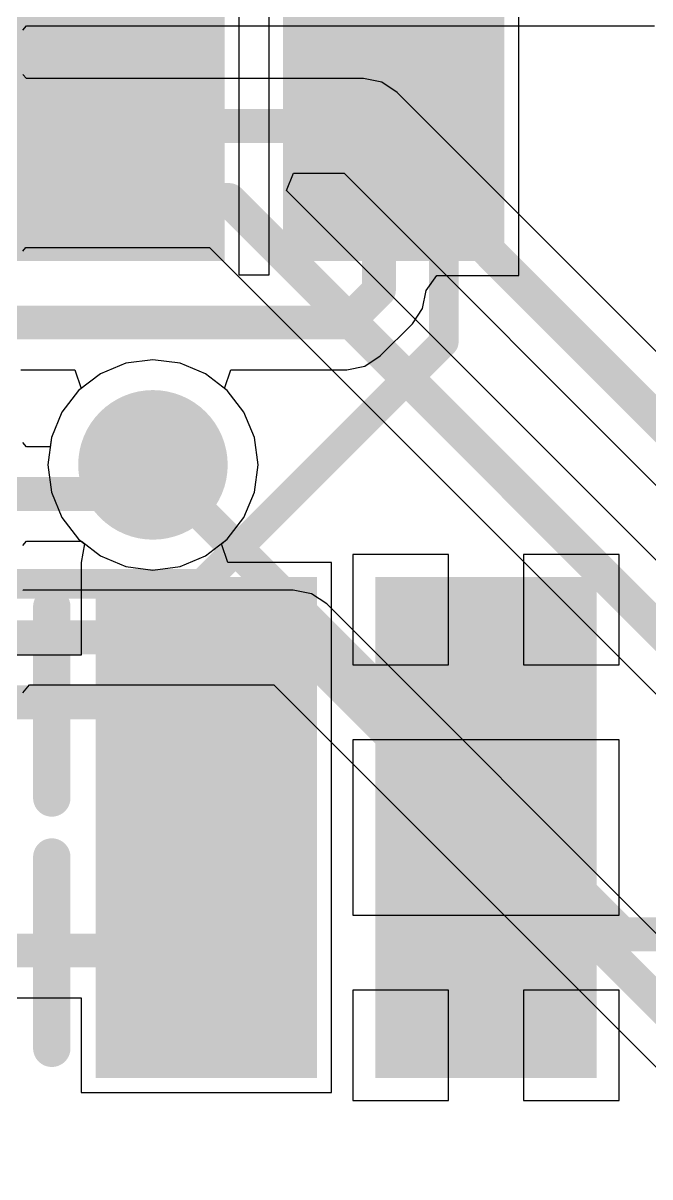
# Model space of a CAD drawing. Header units: millimetres. Extents: x 0 to 7.44, y -3.03 to 0.
# Drawn here: x 2.075 to 2.2427, y -1.848 to -1.5394 of the extents above; entities that cross this region are included whole.
import ezdxf

# ---------------------------------------------------------------- set-up
doc = ezdxf.new("R2010")
doc.units = ezdxf.units.MM
doc.header["$MEASUREMENT"] = 0
for name, color, linetype in [('BottomLayer', 5, 'Continuous'), ('BottomOverlay', 54, 'Continuous'), ('BottomPaste', 16, 'Continuous'), ('BottomSolder', 6, 'Continuous'), ('MidLayer1', 16, 'Continuous'), ('MidLayer2', 76, 'Continuous'), ('MultiLayer', 9, 'Continuous'), ('TopLayer', 1, 'Continuous'), ('ViaHoleLayer', 16, 'Continuous')]:
    doc.layers.add(name, color=color, linetype=linetype)

# ---------------------------------------------------------------- blocks, each defined once
blk = doc.blocks.new('RES_0805_B_115')
at = {"layer": 'BottomLayer'}
for points in [[(-0.0629921, -0.0295275), (-0.0118111, -0.0295275), (-0.0629921, 0.0295275), (-0.0118111, 0.0295275)], [(0.0118111, -0.0295275), (0.0629921, -0.0295275), (0.0118111, 0.0295275), (0.0629921, 0.0295275)]]:
    blk.add_solid(points, dxfattribs=at)
at = {"layer": 'BottomPaste'}
for points in [[(-0.0629921, -0.0295275), (-0.0118111, -0.0295275), (-0.0629921, 0.0295275), (-0.0118111, 0.0295275)], [(0.0118111, -0.0295275), (0.0629921, -0.0295275), (0.0118111, 0.0295275), (0.0629921, 0.0295275)]]:
    blk.add_solid(points, dxfattribs=at)
at = {"layer": 'BottomSolder'}
for points in [[(-0.0669921, -0.0335275), (-0.0078111, -0.0335275), (-0.0669921, 0.0335275), (-0.0078111, 0.0335275)], [(0.0078111, -0.0335275), (0.0669921, -0.0335275), (0.0078111, 0.0335275), (0.0669921, 0.0335275)]]:
    blk.add_solid(points, dxfattribs=at)
blk = doc.blocks.new('CAP_0805_B_164')
at = {"layer": 'BottomLayer'}
for points in [[(-0.0551062, -0.0295275), (-0.0039252, -0.0295275), (-0.0551062, 0.0295275), (-0.0039252, 0.0295275)], [(0.0196969, -0.0295275), (0.0708779, -0.0295275), (0.0196969, 0.0295275), (0.0708779, 0.0295275)]]:
    blk.add_solid(points, dxfattribs=at)
at = {"layer": 'BottomOverlay', "const_width": 0.01}
blk.add_lwpolyline([(-0.070878, -0.0255709), (-0.070878, 0.0255709)], dxfattribs=at)
at = {"layer": 'BottomOverlay', "const_width": 0.005}
for points in [[(-0.073378, 0.0255709, 1), (-0.068378, 0.0255709, 1)], [(-0.073378, -0.0255709, 1), (-0.068378, -0.0255709, 1)]]:
    blk.add_lwpolyline(points, format="xyb", close=True, dxfattribs=at)
at = {"layer": 'BottomPaste'}
for points in [[(-0.0551062, -0.0295275), (-0.0039252, -0.0295275), (-0.0551062, 0.0295275), (-0.0039252, 0.0295275)], [(0.0196969, -0.0295275), (0.0708779, -0.0295275), (0.0196969, 0.0295275), (0.0708779, 0.0295275)]]:
    blk.add_solid(points, dxfattribs=at)
at = {"layer": 'BottomSolder'}
for points in [[(-0.0591062, -0.0335275), (7.48e-05, -0.0335275), (-0.0591062, 0.0335275), (7.48e-05, 0.0335275)], [(0.0156969, -0.0335275), (0.0748779, -0.0335275), (0.0156969, 0.0335275), (0.0748779, 0.0335275)]]:
    blk.add_solid(points, dxfattribs=at)
blk = doc.blocks.new('CAP_0805_B_165')
at = {"layer": 'BottomLayer'}
for points in [[(-0.0551062, -0.0295275), (-0.0039252, -0.0295275), (-0.0551062, 0.0295275), (-0.0039252, 0.0295275)], [(0.0196969, -0.0295275), (0.0708779, -0.0295275), (0.0196969, 0.0295275), (0.0708779, 0.0295275)]]:
    blk.add_solid(points, dxfattribs=at)
at = {"layer": 'BottomOverlay', "const_width": 0.01}
blk.add_lwpolyline([(-0.070878, -0.0255709), (-0.070878, 0.0255709)], dxfattribs=at)
at = {"layer": 'BottomOverlay', "const_width": 0.005}
for points in [[(-0.073378, 0.0255709, 1), (-0.068378, 0.0255709, 1)], [(-0.073378, -0.0255709, 1), (-0.068378, -0.0255709, 1)]]:
    blk.add_lwpolyline(points, format="xyb", close=True, dxfattribs=at)
at = {"layer": 'BottomPaste'}
for points in [[(-0.0551062, -0.0295275), (-0.0039252, -0.0295275), (-0.0551062, 0.0295275), (-0.0039252, 0.0295275)], [(0.0196969, -0.0295275), (0.0708779, -0.0295275), (0.0196969, 0.0295275), (0.0708779, 0.0295275)]]:
    blk.add_solid(points, dxfattribs=at)
at = {"layer": 'BottomSolder'}
for points in [[(-0.0591062, -0.0335275), (7.48e-05, -0.0335275), (-0.0591062, 0.0335275), (7.48e-05, 0.0335275)], [(0.0156969, -0.0335275), (0.0748779, -0.0335275), (0.0156969, 0.0335275), (0.0748779, 0.0335275)]]:
    blk.add_solid(points, dxfattribs=at)

msp = doc.modelspace()

# ---------------------------------------------------------------- linework, layer by layer
at = {"layer": 'BottomLayer'}
for p, q in [((2.1328346, -1.6068437), (2.1328346, -1.5321064)), ((2.1407088, -1.5321064), (2.1407088, -1.6068437)), ((2.2076378, -1.6069094), (2.2076378, -1.5321064)), ((2.1407088, -1.6068437), (2.1328346, -1.6068437)), ((2.1828532, -1.6109058), (2.1857387, -1.6069094)), ((2.1857387, -1.6069094), (2.2076378, -1.6069094)), ((2.1818907, -1.6157444), (2.1828532, -1.6109058)), ((2.1791497, -1.6198467), (2.1818907, -1.6157444)), ((2.170567, -1.6284293), (2.1791497, -1.6198467)), ((2.1664648, -1.6311702), (2.170567, -1.6284293)), ((2.161626, -1.6321327), (2.1664648, -1.6311702)), ((2.0743653, -1.6321327), (2.0888868, -1.6321327)), ((2.0888868, -1.6321327), (2.090584, -1.6371327)), ((2.12892, -1.6371327), (2.1306172, -1.6321327)), ((2.1306172, -1.6321327), (2.161626, -1.6321327)), ((2.089872, -1.6376791), (2.0854041, -1.6435019)), ((2.090584, -1.6371327), (2.089872, -1.6376791)), ((2.129632, -1.6376791), (2.12892, -1.6371327)), ((2.1340999, -1.6435019), (2.129632, -1.6376791)), ((2.0854041, -1.6435019), (2.0825955, -1.6502825)), ((2.1369085, -1.6502825), (2.1340999, -1.6435019)), ((2.0825955, -1.6502825), (2.0816375, -1.6575591)), ((2.1378665, -1.6575591), (2.1369085, -1.6502825)), ((2.0816375, -1.6575591), (2.0825955, -1.6648357)), ((2.1369085, -1.6648357), (2.1378665, -1.6575591)), ((2.0825955, -1.6648357), (2.0854041, -1.6716163)), ((2.1340999, -1.6716163), (2.1369085, -1.6648357)), ((2.0854041, -1.6716163), (2.089872, -1.6774391)), ((2.129632, -1.6774391), (2.1340999, -1.6716163)), ((2.089872, -1.6774391), (2.0914549, -1.6786537)), ((2.1280491, -1.6786537), (2.129632, -1.6774391)), ((2.0914549, -1.6786537), (2.0905827, -1.6836538)), ((2.1297464, -1.6836537), (2.1280491, -1.6786537)), ((2.0905827, -1.6836538), (2.0905828, -1.6836538)), ((2.0905828, -1.6836538), (2.0905828, -1.7084107)), ((2.1575118, -1.6836537), (2.1297464, -1.6836537)), ((2.1575118, -1.7584567), (2.1575118, -1.6836537)), ((2.1888504, -1.6815277), (2.1632599, -1.6815277)), ((2.1632599, -1.6815277), (2.1632599, -1.7110552)), ((2.1888504, -1.7110552), (2.1888504, -1.6815277)), ((2.2344409, -1.6815277), (2.2088504, -1.6815277)), ((2.2088504, -1.6815277), (2.2088504, -1.7110552)), ((2.2344409, -1.7110552), (2.2344409, -1.6815277)), ((2.0905828, -1.7084107), (1.9797323, -1.7084107)), ((2.1632599, -1.7110552), (2.1888504, -1.7110552)), ((2.2088504, -1.7110552), (2.2344409, -1.7110552)), ((2.2344409, -1.7310552), (2.1632599, -1.7310552)), ((2.1632599, -1.7310552), (2.1632599, -1.7605827)), ((2.2344409, -1.7605827), (2.2344409, -1.7310552)), ((2.1575118, -1.8253858), (2.1575118, -1.7584567)), ((2.1632599, -1.7605827), (2.1632599, -1.7779843)), ((2.2344409, -1.7779843), (2.2344409, -1.7605827)), ((2.1632599, -1.7779843), (2.2344409, -1.7779843)), ((2.1888504, -1.7979843), (2.1632599, -1.7979843)), ((2.1632599, -1.7979843), (2.1632599, -1.8275118)), ((2.1888504, -1.8275118), (2.1888504, -1.7979843)), ((2.2344409, -1.7979843), (2.2088504, -1.7979843)), ((2.2088504, -1.7979843), (2.2088504, -1.8275118)), ((2.2344409, -1.8275118), (2.2344409, -1.7979843)), ((1.9895001, -1.8000461), (2.0905828, -1.8000461)), ((2.0905828, -1.8000461), (2.0905828, -1.8253858)), ((2.0905828, -1.8253858), (2.1575118, -1.8253858)), ((2.1632599, -1.8275118), (2.1888504, -1.8275118)), ((2.2088504, -1.8275118), (2.2344409, -1.8275118))]:
    msp.add_line(p, q, dxfattribs=at)
for points, const_width in [([(2.0993701, -1.5695079), (2.0993701, -1.4789567)], 0.019685), ([(2.1702087, -1.5734725), (2.1741733, -1.5695079)], 0.0090551), ([(2.1702087, -1.6109056), (2.1702087, -1.5734725)], 0.0090551), ([(2.161626, -1.6194882), (2.1702087, -1.6109056)], 0.0090551), ([(2.0704331, -1.6194882), (2.161626, -1.6194882)], 0.0090551), ([(1.9797323, -1.7210552), (2.1240473, -1.7210552)], 0.0090551), ([(1.964567, -1.7874016), (2.1234646, -1.7874016)], 0.0090551), ([(2.1234646, -1.7874016), (2.1240473, -1.7879843)], 0.0090551)]:
    msp.add_lwpolyline(points, dxfattribs=dict(at, const_width=const_width))
for points, const_width in [([(2.0944489, -1.5695079, 1), (2.1042913, -1.5695079, 1)], 0.0098425), ([(2.1719095, -1.5695079, 1), (2.1764371, -1.5695079, 1)], 0.0045275), ([(2.1679449, -1.5734725, 1), (2.1724725, -1.5734725, 1)], 0.0045275), ([(2.1679449, -1.5734725, 1), (2.1724725, -1.5734725, 1)], 0.0045275), ([(2.1679449, -1.6109056, 1), (2.1724725, -1.6109056, 1)], 0.0045275), ([(2.1679449, -1.6109056, 1), (2.1724725, -1.6109056, 1)], 0.0045275), ([(2.1593622, -1.6194882, 1), (2.1638898, -1.6194882, 1)], 0.0045275), ([(2.1593622, -1.6194882, 1), (2.1638898, -1.6194882, 1)], 0.0045275), ([(2.099752, -1.6575591, 1), (2.119752, -1.6575591, 1)], 0.02), ([(2.1217835, -1.7210552, 1), (2.1263111, -1.7210552, 1)], 0.0045275), ([(2.1212008, -1.7874016, 1), (2.1257284, -1.7874016, 1)], 0.0045275), ([(2.1212008, -1.7874016, 1), (2.1257284, -1.7874016, 1)], 0.0045275), ([(2.1217835, -1.7879843, 1), (2.1263111, -1.7879843, 1)], 0.0045275)]:
    msp.add_lwpolyline(points, format="xyb", close=True, dxfattribs=dict(at, const_width=const_width))
at = {"layer": 'MidLayer1', "const_width": 0.007874}
for points in [[(2.1875749, -1.6247237), (2.1875749, -1.4891765)], [(2.1229285, -1.6893701), (2.1875749, -1.6247237)], [(1.5721424, -1.6893701), (2.1229285, -1.6893701)]]:
    msp.add_lwpolyline(points, dxfattribs=at)
at = {"layer": 'MidLayer1'}
for points, const_width in [([(2.1856064, -1.6247237, 1), (2.1895434, -1.6247237, 1)], 0.003937), ([(2.1856064, -1.6247237, 1), (2.1895434, -1.6247237, 1)], 0.003937), ([(2.099752, -1.6575591, 1), (2.119752, -1.6575591, 1)], 0.02), ([(2.12096, -1.6893701, 1), (2.124897, -1.6893701, 1)], 0.003937), ([(2.12096, -1.6893701, 1), (2.124897, -1.6893701, 1)], 0.003937)]:
    msp.add_lwpolyline(points, format="xyb", close=True, dxfattribs=dict(at, const_width=const_width))
at = {"layer": 'MidLayer2'}
for points, const_width in [([(2.099752, -1.6575591, 1), (2.119752, -1.6575591, 1)], 0.02), ([(2.1074882, -1.6575591, 1), (2.1120158, -1.6575591, 1)], 0.0045275), ([(2.2330118, -1.7830827, 1), (2.2375394, -1.7830827, 1)], 0.0045275), ([(2.2330118, -1.7830827, 1), (2.2375394, -1.7830827, 1)], 0.0045275)]:
    msp.add_lwpolyline(points, format="xyb", close=True, dxfattribs=dict(at, const_width=const_width))
at = {"layer": 'MidLayer2', "const_width": 0.0090551}
for points in [[(2.109752, -1.6575591), (2.2352756, -1.7830827)], [(2.2352756, -1.7830827), (2.4477087, -1.7830827)]]:
    msp.add_lwpolyline(points, dxfattribs=at)
at = {"layer": 'MultiLayer', "const_width": 0.02}
msp.add_lwpolyline([(2.099752, -1.6575591, 1), (2.119752, -1.6575591, 1)], format="xyb", close=True, dxfattribs=at)
at = {"layer": 'TopLayer'}
for p, q in [((2.0749575, -1.5413388), (2.0758891, -1.5402036)), ((2.0758891, -1.5402036), (2.2438946, -1.5402036)), ((2.075889, -1.5542847), (2.0749575, -1.5531496)), ((2.1661063, -1.5542847), (2.075889, -1.5542847)), ((2.1709451, -1.5552472), (2.1661063, -1.5542847)), ((2.1750472, -1.5579881), (2.1709451, -1.5552472)), ((2.3489461, -1.7318831), (2.1750472, -1.5579881)), ((2.145461, -1.5841931), (2.1473745, -1.5795737)), ((2.1473745, -1.5795737), (2.1608689, -1.5795737)), ((2.1608689, -1.5795737), (2.3347678, -1.7534687)), ((2.420378, -1.8591063), (2.145461, -1.5841931)), ((2.0749575, -1.6003939), (2.0757792, -1.5993926)), ((2.0757792, -1.5993926), (2.1248965, -1.5993926)), ((2.1248965, -1.5993926), (2.3987925, -1.873285)), ((2.1024754, -1.6304026), (2.0956947, -1.6332112)), ((2.109752, -1.6294446), (2.1024754, -1.6304026)), ((2.1170286, -1.6304026), (2.109752, -1.6294446)), ((2.1238093, -1.6332112), (2.1170286, -1.6304026)), ((2.0956947, -1.6332112), (2.089872, -1.6376791)), ((2.129632, -1.6376791), (2.1238093, -1.6332112)), ((2.089872, -1.6376791), (2.0854041, -1.6435019)), ((2.1340999, -1.6435019), (2.129632, -1.6376791)), ((2.0854041, -1.6435019), (2.0825955, -1.6502825)), ((2.1369085, -1.6502825), (2.1340999, -1.6435019)), ((2.0825955, -1.6502825), (2.0822759, -1.6527099)), ((2.1378665, -1.6575591), (2.1369085, -1.6502825)), ((2.075889, -1.6527099), (2.0749575, -1.6515748)), ((2.0822759, -1.6527099), (2.075889, -1.6527099)), ((2.1369085, -1.6648357), (2.1378665, -1.6575591)), ((2.1340999, -1.6716163), (2.1369085, -1.6648357)), ((2.129632, -1.6774391), (2.1340999, -1.6716163)), ((2.0749575, -1.6791341), (2.0758891, -1.6779989)), ((2.0758891, -1.6779989), (2.0906015, -1.6779989)), ((2.0906015, -1.6779989), (2.0956947, -1.681907)), ((2.1238093, -1.681907), (2.129632, -1.6774391)), ((2.0956947, -1.681907), (2.1024754, -1.6847156)), ((2.1170286, -1.6847156), (2.1238093, -1.681907)), ((2.1024754, -1.6847156), (2.109752, -1.6856736)), ((2.109752, -1.6856736), (2.1170286, -1.6847156)), ((2.0750425, -1.6910485), (2.0749575, -1.6909449)), ((2.1473032, -1.6910485), (2.0750425, -1.6910485)), ((2.1521421, -1.692011), (2.1473032, -1.6910485)), ((2.1562442, -1.694752), (2.1521421, -1.692011)), ((2.3448584, -1.8833662), (2.1562442, -1.694752)), ((2.0749575, -1.7185041), (2.0767356, -1.7163375)), ((2.0767356, -1.7163375), (2.1420657, -1.7163375)), ((2.1420657, -1.7163375), (2.341752, -1.9160238))]:
    msp.add_line(p, q, dxfattribs=at)
at = {"layer": 'TopLayer', "const_width": 0.0090551}
for points in [[(2.0354331, -1.5669292), (2.1661063, -1.5669292)], [(2.1661063, -1.5669292), (2.3437087, -1.7445276)], [(2.035567, -1.5867481), (2.1301339, -1.5867481)], [(2.1301339, -1.5867481), (2.411437, -1.8680473)], [(2.1019528, -1.6653544), (2.109752, -1.6575591)], [(2.0354331, -1.6653544), (2.1019528, -1.6653544)], [(2.0364646, -1.703693), (2.1473032, -1.703693)], [(2.1473032, -1.703693), (2.361437, -1.9178268)]]:
    msp.add_lwpolyline(points, dxfattribs=at)
at = {"layer": 'TopLayer'}
for points, const_width in [([(2.1638425, -1.5669292, 1), (2.1683701, -1.5669292, 1)], 0.0045275), ([(2.1638425, -1.5669292, 1), (2.1683701, -1.5669292, 1)], 0.0045275), ([(2.1278701, -1.5867481, 1), (2.1323977, -1.5867481, 1)], 0.0045275), ([(2.1278701, -1.5867481, 1), (2.1323977, -1.5867481, 1)], 0.0045275), ([(2.099752, -1.6575591, 1), (2.119752, -1.6575591, 1)], 0.02), ([(2.1074882, -1.6575591, 1), (2.1120158, -1.6575591, 1)], 0.0045275), ([(2.099689, -1.6653544, 1), (2.1042166, -1.6653544, 1)], 0.0045275), ([(2.099689, -1.6653544, 1), (2.1042166, -1.6653544, 1)], 0.0045275), ([(2.1450394, -1.703693, 1), (2.149567, -1.703693, 1)], 0.0045275), ([(2.1450394, -1.703693, 1), (2.149567, -1.703693, 1)], 0.0045275)]:
    msp.add_lwpolyline(points, format="xyb", close=True, dxfattribs=dict(at, const_width=const_width))
at = {"layer": 'ViaHoleLayer', "const_width": 0.009561}
msp.add_lwpolyline([(2.1049715, -1.6575591, 1), (2.1145325, -1.6575591, 1)], format="xyb", close=True, dxfattribs=at)

# ---------------------------------------------------------------- block references
at = {"rotation": 180}
msp.add_blockref('RES_0805_B_115', (2.1367717, -1.5695079), dxfattribs=at)
for name, p in [('CAP_0805_B_164', (2.153563, -1.7210552)), ('CAP_0805_B_165', (2.153563, -1.7879843))]:
    msp.add_blockref(name, p)

doc.saveas('drawing.dxf')
